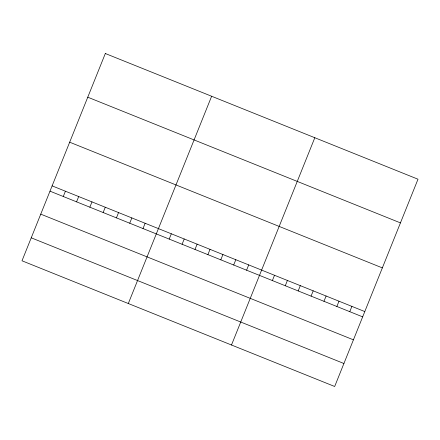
<?xml version="1.0" encoding="UTF-8"?>
<svg xmlns="http://www.w3.org/2000/svg" width="440" height="440" viewBox="0 0 440 440"><rect width="100%" height="100%" fill="white"/><g stroke="black" fill="none" stroke-linecap="round" stroke-linejoin="round"><path stroke-width="0.66" d="M63.278 196.504L65.406 191.213M76.566 201.85L78.694 196.559M89.854 207.191L91.982 201.899M103.147 212.531L105.27 207.24M116.435 217.877L118.558 212.581M129.723 223.218L131.852 217.927M143.011 228.558L145.139 223.267M128.31 303.529L211.635 96.25M169.197 239.085L171.325 233.794M182.094 244.272L184.222 238.981M194.992 249.453L197.12 244.162M207.889 254.639L210.018 249.348M220.787 259.826L222.915 254.535M233.684 265.012L235.813 259.721M246.587 270.193L248.71 264.902M231.495 345.004L314.815 137.731M272.382 280.566L274.505 275.275M285.28 285.747L287.402 280.456M298.177 290.934L300.305 285.643M311.075 296.12L313.203 290.829M323.972 301.307L326.101 296.016M336.87 306.488L338.998 301.197M349.767 311.674L351.895 306.383M87.764 97.191L400.444 222.888M69.674 142.197L382.349 267.889M52.118 185.873L364.793 311.57M49.99 191.163L362.665 316.861M40.755 214.143L353.43 339.834M31.235 237.815L343.915 363.506M105.325 53.515L22 260.788L334.675 386.485L418 179.212L105.325 53.515"/></g></svg>
